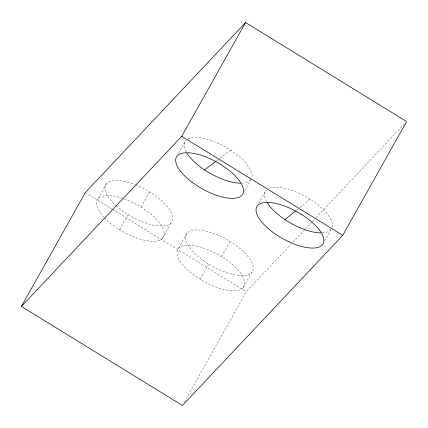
<?xml version="1.0" encoding="UTF-8"?>
<svg xmlns="http://www.w3.org/2000/svg" width="428" height="428" viewBox="0 0 428 428"><rect width="100%" height="100%" fill="white"/><g stroke="black" fill="none" stroke-linecap="round" stroke-linejoin="round"><path stroke-width="0.32" stroke-dasharray="2.14 1.6" d="M98.14 198.624L106.652 183.457M119.658 229.772L128.17 214.605M141.037 207.082L149.549 191.915M178.39 153.588L185.014 141.791M162.549 238.23L171.061 223.063M178.653 248.133L187.164 232.966M244.597 190.76L250.899 179.525M200.165 279.281L208.677 264.108M221.544 256.591L230.055 241.424M258.763 203.295L265.381 191.498M243.061 287.739A37.964 15.199 29.3 0 0 204.012 248.213A37.964 15.199 29.3 0 0 185.495 267.858A37.964 15.199 29.3 0 0 243.061 287.739L251.573 272.572A37.964 15.199 29.3 0 0 212.523 233.041A37.964 15.199 29.3 0 0 194.007 252.691A37.964 15.199 29.3 0 0 251.573 272.572M184.372 401.983L246.261 291.698L291.158 244.056M324.649 241.023L330.956 229.788M292.987 242.114L304.902 229.472M305.357 228.985L311.771 222.18M312.231 221.693L315.436 218.291M315.896 217.804L403.85 124.468M296.727 210.062L297.749 209.233M299.798 207.569L310.027 199.271A37.964 15.199 29.3 0 1 331.989 227.798M216.29 161.062L219.478 158.649M220.013 158.248L230.649 150.207M310.027 199.271L308.005 198.03A37.964 15.199 29.3 0 0 269.303 188.315M85.242 192.686L111.986 209.131M112.553 209.479L246.261 291.698M135.521 184.843A37.964 15.199 29.3 0 1 171.296 222.801A37.964 15.199 29.3 0 1 117.144 206.585M116.657 206.162A37.964 15.199 29.3 0 1 106.428 183.708A37.964 15.199 29.3 0 1 134.927 184.607M124.077 198.902A37.964 15.199 29.3 0 1 162.458 238.326A37.964 15.199 29.3 0 1 104.988 218.35M104.036 217.36A37.964 15.199 29.3 0 1 123.499 198.704M331.053 229.462A37.964 15.199 29.3 0 1 322.439 232.869M266.542 201.486A37.964 15.199 29.3 0 1 266.574 189.984M250.685 179.755A37.964 15.199 29.3 0 1 242.569 183.136M186.169 151.78A37.964 15.199 29.3 0 1 186.207 140.277M187.903 139.079A37.964 15.199 29.3 0 1 227.632 148.323L231.639 150.849A37.964 15.199 29.3 0 1 251.621 178.091"/><path stroke-width="0.64" d="M21.4 306.448L85.242 192.686L245.581 22.534L406.6 121.552L342.758 235.314L182.419 405.466L21.4 306.448L181.739 136.302L245.581 22.534M284.957 219.607L295.705 210.892M204.589 169.905L215.755 161.463M181.739 136.302L342.758 235.314M320.882 232.902A37.964 15.199 29.3 0 1 267.323 202.829M240.515 183.195A37.964 15.199 29.3 0 1 186.95 153.128M221.148 164.732L219.12 163.491A37.964 15.199 29.3 0 0 176.475 164.368A37.964 15.199 29.3 0 0 232.003 198.367A37.964 15.199 29.3 0 0 221.148 164.732M301.515 214.439L299.488 213.198A37.964 15.199 29.3 0 0 256.848 214.075A37.964 15.199 29.3 0 0 312.37 248.069A37.964 15.199 29.3 0 0 301.515 214.439"/></g></svg>
